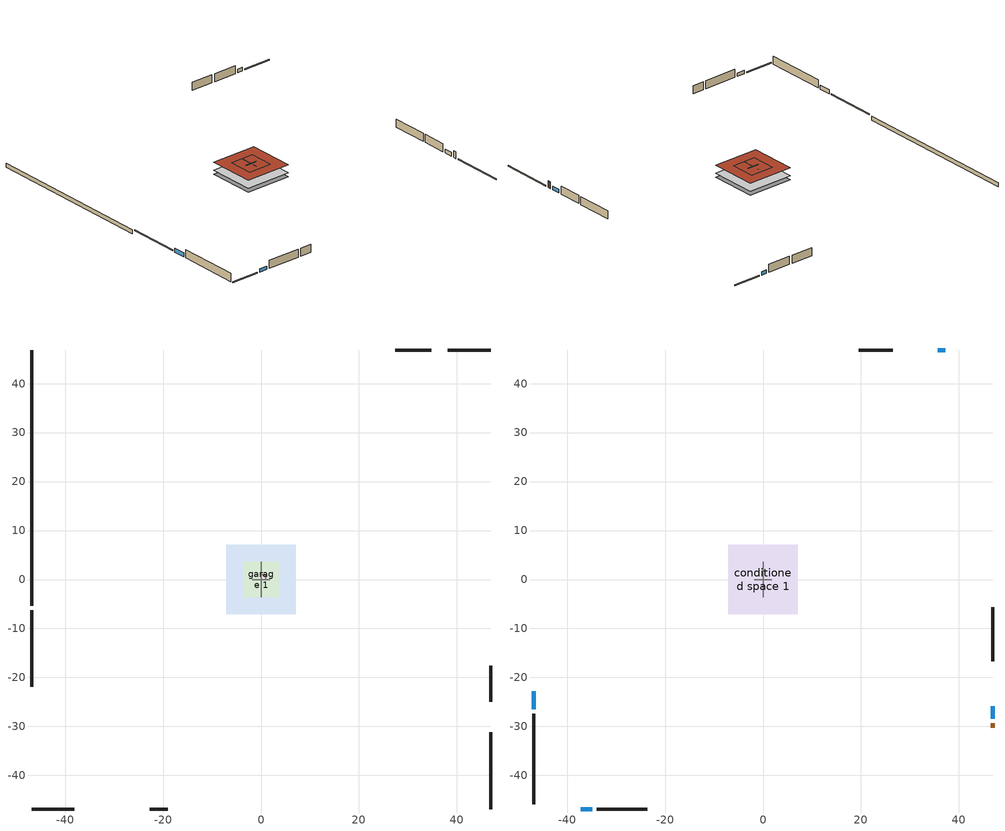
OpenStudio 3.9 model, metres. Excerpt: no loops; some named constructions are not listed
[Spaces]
garage 1
 floor foundation (Slab1 construction): -3.66,-3.66 -3.66,3.66 3.66,3.66 3.66,-3.66 z0
 wall outside (Wall1 construction): 34.76,46.87 27.44,46.87 z0.3:2.74
 wall outside (Wall2 construction): 46.87,-24.97 46.87,-17.66 z0.3:2.74
 wall outside (Wall9 construction): -22.73,-46.87 -19.07,-46.87 z0.3:2.74
 wall to conditioned space 1 (Wall5 construction Reversed): 0,3.66 0,-3.66 z0.3:2.74
 wall to conditioned space 1 (Wall6 construction Reversed): -1.83,0 1.83,0 z0.3:2.74
 roof outside (Roof1 construction): -3.66,3.66 -3.66,-3.66 3.66,-3.66 3.66,3.66 z2.74
crawlspace - vented 1
 floor foundation (Slab2 construction): -7.11,-7.11 -7.11,7.11 7.11,7.11 7.11,-7.11 z-0.91
 wall outside (RimJoist1 construction): -46.87,-6.27 -46.87,-21.94 z0.3:0.61
 wall outside (RimJoist2 construction): 46.87,46.87 38.18,46.87 z0.3:0.61
 wall outside (RimJoist3 construction): 46.87,-46.87 46.87,-31.2 z0.3:0.61
 wall outside (RimJoist4 construction): -46.87,-46.87 -38.18,-46.87 z0.3:0.61
 wall foundation (FoundationWall1 construction): -46.87,46.87 -46.87,-5.34 z-0.91:0.3
air source heat pump airloop ret air space
 floor adiabatic (AdiabaticConst): 0,0 0,1 1,1 1,0 z0
 wall adiabatic (AdiabaticConst): 0,1 0,0 1,0 1,1 0,1 z0:1
 ceiling adiabatic (AdiabaticConst): 1,0 1,1 0,1 0,0 z1
conditioned space 1
 floor to crawlspace - vented 1 (Floor1 construction): -7.11,-7.11 -7.11,7.11 7.11,7.11 7.11,-7.11 z0.3
 wall outside (Wall3 construction): -46.87,-27.46 -46.87,-45.94 z0.3:2.74
 wall outside (Wall4 construction): 26.51,46.87 19.57,46.87 z0.3:2.74
 wall outside (Wall7 construction): 46.87,-16.73 46.87,-5.66 z0.3:2.74
 wall outside (Wall8 construction): -33.93,-46.87 -23.66,-46.87 z0.3:2.74
 wall outside (AdiabaticWallConstruction): -46.87,-22.87 -46.87,-26.53 z0.3:1.52; 37.25,46.87 35.68,46.87 z0.3:1.37; 46.87,-28.43 46.87,-25.9 z0.3:1.43; -37.25,-46.87 -34.86,-46.87 z0.3:1.34
 wall outside (AdiabaticWallConstruction 1): 46.87,-30.27 46.87,-29.36 z0.3:2.34
 window (WindowConstruction): -46.87,-22.87 -46.87,-26.53 z0.3:1.52
 window (WindowConstruction 1): 37.25,46.87 35.68,46.87 z0.3:1.37
 window (WindowConstruction 2): 46.87,-28.43 46.87,-25.9 z0.3:1.43
 window (WindowConstruction 3): -37.25,-46.87 -34.86,-46.87 z0.3:1.34
 door (Door): 46.87,-30.27 46.87,-29.36 z0.3:2.34
 roof outside (Roof2 construction): -7.11,7.11 -7.11,-7.11 7.11,-7.11 7.11,7.11 z2.74
[Material] Roughness=Rough
Name | Thickness {m} | Conductivity {W/m-K} | Density {kg/m3} | Specific Heat {J/kg-K} | Thermal Absorptance | Solar Absorptance | Visible Absorptance
osb sheathing 0.75 in. | 0.01905 | 0.115458 | 512.64 | 1214.23 | 0.9 | 0.7 | 0.7
gypsum board | 0.0127 | 0.160291 | 801 | 837.4 | 0.9 | 0.6 | 0.6
osb sheathing 0.5 in. 2; osb sheathing 0.5 in. 3 | 0.0127 | 0.115458 | 512.64 | 1214.23
wall stud and cavity 2 | 0.1397 | 0.103501 | 139.0536 | 1170.24 | 0.9 | 0.7 | 0.7
floor stud and cavity | 0.1397 | 0.923637 | 92.3553 | 1139.71 | 0.9 | 0.7 | 0.7
floor covering | 0.0127 | 0.0433444 | 54.468 | 1339.84 | 0.9 | 0.6 | 0.6
[Construction]
Wall5 construction: osb sheathing 0.5 in. 2, wall stud and cavity 2, gypsum board
Wall6 construction: osb sheathing 0.5 in. 3, wall stud and cavity 2, gypsum board
Floor1 construction Reversed: floor covering, osb sheathing 0.75 in., floor stud and cavity
[Schedule:Ruleset]
Name | Default Day Schedule
cooling season schedule | cooling season schedule default day
natural vent schedule | natural vent schedule default day
[Schedule:Day]
cooling season schedule default day; cooling season schedule day; cooling season schedule day 2; natural vent schedule default day: 24, 0, 0
cooling season schedule day 1; natural vent schedule day: 24, 0, 1
[Schedule:Rule] Apply Monday=Yes; Apply Wednesday=Yes; Apply Friday=Yes; Date Specification Type=DateRange; Start Day=1
Name | Schedule Ruleset | Rule Order | Day Schedule | Apply Sunday | Apply Tuesday | Apply Thursday | Apply Saturday | Start Month | End Month | End Day
cooling season schedule allday rule | cooling season schedule | 2 | cooling season schedule day | Yes | Yes | Yes | Yes | 1 | 5 | 31
cooling season schedule allday rule 1 | cooling season schedule | 1 | cooling season schedule day 1 | Yes | Yes | Yes | Yes | 6 | 9 | 30
cooling season schedule allday rule 2 | cooling season schedule | 0 | cooling season schedule day 2 | Yes | Yes | Yes | Yes | 10 | 12 | 31
natural vent schedule rule | natural vent schedule | 0 | natural vent schedule day | No | No | No | No | 1 | 12 | 31
